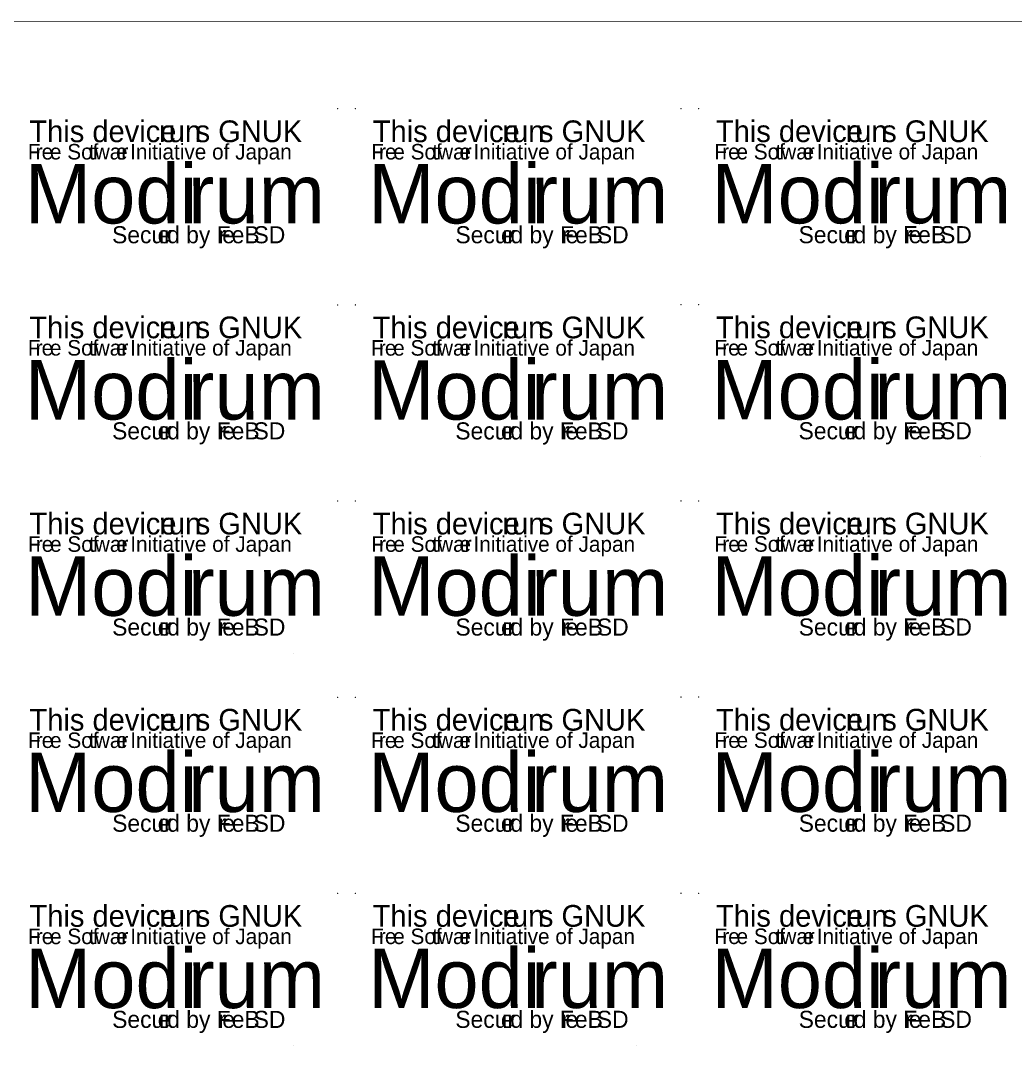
# Model space of a CAD drawing. Extents: x 2.8 to 52.6, y 3.8 to 33.1.
# Drawn here: x 13.96 to 27.86, y 18.45 to 33.1 of the extents above; entities that cross this region are included whole.
import ezdxf

# ---------------------------------------------------------------- set-up
doc = ezdxf.new("R2010")
doc.units = 0
doc.layers.get('0').update_dxf_attribs({"linetype": 'CONTINUOUS'})

msp = doc.modelspace()

# ---------------------------------------------------------------- linework, layer by layer
at = {"color": 0}
for points, const_width in [([(2.76839, 33.0951), (52.5942, 33.0951), (52.5942, 3.81342), (2.76839, 3.81342), (2.76839, 33.0951)], 0.00915), ([(18.3922, 31.8722), (18.3922, 31.8722), (18.3921, 31.8722), (18.3919, 31.8722), (18.3918, 31.8722), (18.3917, 31.8722), (18.3917, 31.8722), (18.3917, 31.8722), (18.3918, 31.8724), (18.3919, 31.8724), (18.3921, 31.8724), (18.3922, 31.8722), (18.3922, 31.8722)], 0.00217), ([(18.6378, 31.8722), (18.6378, 31.8722), (18.6376, 31.8722), (18.6376, 31.8722), (18.6376, 31.8722), (18.6376, 31.8722), (18.6376, 31.8722), (18.6376, 31.8722), (18.6376, 31.8724), (18.6376, 31.8724), (18.6376, 31.8724), (18.6378, 31.8722), (18.6378, 31.8722)], 0.00219), ([(18.6378, 31.8722), (18.6378, 31.8722), (18.6376, 31.8722), (18.6376, 31.8722), (18.6376, 31.8722), (18.6376, 31.8722), (18.6376, 31.8722), (18.6376, 31.8722), (18.6376, 31.8724), (18.6376, 31.8724), (18.6376, 31.8724), (18.6378, 31.8722), (18.6378, 31.8722)], 0.00219), ([(18.6393, 31.8722), (18.6393, 31.8722), (18.6392, 31.8722), (18.6392, 31.8722), (18.6392, 31.8722), (18.639, 31.8722), (18.639, 31.8722), (18.639, 31.8722), (18.6392, 31.8724), (18.6392, 31.8724), (18.6392, 31.8724), (18.6393, 31.8722), (18.6393, 31.8722)], 0.00219), ([(18.6393, 31.8722), (18.6393, 31.8722), (18.6392, 31.8722), (18.6392, 31.8722), (18.6392, 31.8722), (18.639, 31.8722), (18.639, 31.8722), (18.639, 31.8722), (18.6392, 31.8724), (18.6392, 31.8724), (18.6392, 31.8724), (18.6393, 31.8722), (18.6393, 31.8722)], 0.00219), ([(23.1889, 31.8733), (23.1889, 31.8733), (23.1887, 31.8732), (23.1886, 31.8732), (23.1885, 31.8732), (23.1883, 31.8733), (23.1883, 31.8733), (23.1883, 31.8733), (23.1885, 31.8733), (23.1886, 31.8733), (23.1887, 31.8733), (23.1889, 31.8733), (23.1889, 31.8733)], 0.00217), ([(23.436, 31.8733), (23.436, 31.8733), (23.4358, 31.8732), (23.4358, 31.8732), (23.4358, 31.8732), (23.4358, 31.8733), (23.4358, 31.8733), (23.4358, 31.8733), (23.4358, 31.8733), (23.4358, 31.8733), (23.4358, 31.8733), (23.436, 31.8733), (23.436, 31.8733)], 0.00219), ([(23.436, 31.8733), (23.436, 31.8733), (23.4358, 31.8732), (23.4358, 31.8732), (23.4358, 31.8732), (23.4358, 31.8733), (23.4358, 31.8733), (23.4358, 31.8733), (23.4358, 31.8733), (23.4358, 31.8733), (23.4358, 31.8733), (23.436, 31.8733), (23.436, 31.8733)], 0.00219), ([(17.7756, 29.7435), (17.7756, 29.7436), (17.7758, 29.7439), (17.776, 29.7439), (17.7761, 29.7439), (17.7765, 29.7436), (17.7765, 29.7435), (17.7765, 29.7433), (17.7761, 29.7429), (17.776, 29.7429), (17.7758, 29.7429), (17.7756, 29.7433), (17.7756, 29.7435)], 0.00217), ([(22.5753, 29.7435), (22.5753, 29.7436), (22.5756, 29.7439), (22.5757, 29.7439), (22.5758, 29.7439), (22.5763, 29.7436), (22.5763, 29.7435), (22.5763, 29.7433), (22.5758, 29.7429), (22.5757, 29.7429), (22.5756, 29.7429), (22.5753, 29.7433), (22.5753, 29.7435)], 0.00217), ([(27.3719, 29.7444), (27.3719, 29.7446), (27.3722, 29.745), (27.3725, 29.745), (27.3725, 29.745), (27.3729, 29.7446), (27.3729, 29.7444), (27.3729, 29.7443), (27.3725, 29.7439), (27.3725, 29.7439), (27.3722, 29.7439), (27.3719, 29.7443), (27.3719, 29.7444)], 0.00217), ([(18.3907, 29.1288), (18.3907, 29.1288), (18.3904, 29.1286), (18.3904, 29.1286), (18.3903, 29.1286), (18.3901, 29.1288), (18.3901, 29.1288), (18.3901, 29.1288), (18.3903, 29.1288), (18.3904, 29.1288), (18.3904, 29.1288), (18.3907, 29.1288), (18.3907, 29.1288)], 0.00217), ([(18.6378, 29.1288), (18.6378, 29.1288), (18.6376, 29.1286), (18.6376, 29.1286), (18.6376, 29.1286), (18.6376, 29.1288), (18.6376, 29.1288), (18.6376, 29.1288), (18.6376, 29.1288), (18.6376, 29.1288), (18.6376, 29.1288), (18.6378, 29.1288), (18.6378, 29.1288)], 0.00219), ([(18.6376, 29.1288), (18.6376, 29.1288), (18.6376, 29.1286), (18.6376, 29.1286), (18.6376, 29.1286), (18.6375, 29.1288), (18.6375, 29.1288), (18.6375, 29.1288), (18.6376, 29.1288), (18.6376, 29.1288), (18.6376, 29.1288), (18.6376, 29.1288), (18.6376, 29.1288)], 0.00219), ([(18.6376, 29.1288), (18.6376, 29.1288), (18.6376, 29.1286), (18.6376, 29.1286), (18.6376, 29.1286), (18.6375, 29.1288), (18.6375, 29.1288), (18.6375, 29.1288), (18.6376, 29.1288), (18.6376, 29.1288), (18.6376, 29.1288), (18.6376, 29.1288), (18.6376, 29.1288)], 0.00219), ([(18.6379, 29.1288), (18.6379, 29.1288), (18.6379, 29.1286), (18.6379, 29.1286), (18.6379, 29.1286), (18.6378, 29.1288), (18.6378, 29.1288), (18.6378, 29.1288), (18.6379, 29.1288), (18.6379, 29.1288), (18.6379, 29.1288), (18.6379, 29.1288), (18.6379, 29.1288)], 0.00219), ([(18.6379, 29.1288), (18.6379, 29.1288), (18.6379, 29.1286), (18.6379, 29.1286), (18.6379, 29.1286), (18.6378, 29.1288), (18.6378, 29.1288), (18.6378, 29.1288), (18.6379, 29.1288), (18.6379, 29.1288), (18.6379, 29.1288), (18.6379, 29.1288), (18.6379, 29.1288)], 0.00219), ([(23.1889, 29.1307), (23.1889, 29.1307), (23.1887, 29.1307), (23.1886, 29.1307), (23.1885, 29.1307), (23.1883, 29.1307), (23.1883, 29.1307), (23.1883, 29.1307), (23.1885, 29.1308), (23.1886, 29.1308), (23.1887, 29.1308), (23.1889, 29.1307), (23.1889, 29.1307)], 0.00217), ([(23.436, 29.1297), (23.436, 29.1297), (23.436, 29.1296), (23.436, 29.1296), (23.436, 29.1296), (23.4358, 29.1297), (23.4358, 29.1297), (23.4358, 29.1297), (23.436, 29.1297), (23.436, 29.1297), (23.436, 29.1297), (23.436, 29.1297), (23.436, 29.1297)], 0.00219), ([(23.436, 29.1297), (23.436, 29.1297), (23.436, 29.1296), (23.436, 29.1296), (23.436, 29.1296), (23.4358, 29.1297), (23.4358, 29.1297), (23.4358, 29.1297), (23.436, 29.1297), (23.436, 29.1297), (23.436, 29.1297), (23.436, 29.1297), (23.436, 29.1297)], 0.00219), ([(23.436, 29.1307), (23.436, 29.1307), (23.4358, 29.1306), (23.4358, 29.1306), (23.4358, 29.1306), (23.4358, 29.1307), (23.4358, 29.1307), (23.4358, 29.1307), (23.4358, 29.1308), (23.4358, 29.1308), (23.4358, 29.1308), (23.436, 29.1307), (23.436, 29.1307)], 0.00219), ([(23.436, 29.1307), (23.436, 29.1307), (23.4358, 29.1306), (23.4358, 29.1306), (23.4358, 29.1306), (23.4358, 29.1307), (23.4358, 29.1307), (23.4358, 29.1307), (23.4358, 29.1308), (23.4358, 29.1308), (23.4358, 29.1308), (23.436, 29.1307), (23.436, 29.1307)], 0.00219), ([(23.436, 29.1299), (23.436, 29.1299), (23.436, 29.1297), (23.436, 29.1297), (23.436, 29.1297), (23.4358, 29.1299), (23.4358, 29.1299), (23.4358, 29.1299), (23.436, 29.13), (23.436, 29.13), (23.436, 29.13), (23.436, 29.1299), (23.436, 29.1299)], 0.00219), ([(17.7756, 27.0008), (17.7756, 27.001), (17.7758, 27.0014), (17.776, 27.0014), (17.7761, 27.0014), (17.7765, 27.001), (17.7765, 27.0008), (17.7765, 27.0007), (17.7761, 27.0003), (17.776, 27.0003), (17.7758, 27.0003), (17.7756, 27.0007), (17.7756, 27.0008)], 0.00217), ([(22.5736, 26.9999), (22.5736, 27), (22.574, 27.0003), (22.5742, 27.0003), (22.5743, 27.0003), (22.5747, 27), (22.5747, 26.9999), (22.5747, 26.9997), (22.5743, 26.9993), (22.5742, 26.9993), (22.574, 26.9993), (22.5736, 26.9997), (22.5736, 26.9999)], 0.00217), ([(27.3719, 27.0018), (27.3719, 27.0019), (27.3722, 27.0024), (27.3725, 27.0024), (27.3725, 27.0024), (27.3729, 27.0019), (27.3729, 27.0018), (27.3729, 27.0018), (27.3725, 27.0014), (27.3725, 27.0014), (27.3722, 27.0014), (27.3719, 27.0018), (27.3719, 27.0018)], 0.00217), ([(18.3922, 26.3851), (18.3922, 26.3851), (18.3921, 26.385), (18.3919, 26.385), (18.3918, 26.385), (18.3917, 26.3851), (18.3917, 26.3851), (18.3917, 26.3851), (18.3918, 26.3851), (18.3919, 26.3851), (18.3921, 26.3851), (18.3922, 26.3851), (18.3922, 26.3851)], 0.00217), ([(18.6393, 26.385), (18.6393, 26.385), (18.6392, 26.385), (18.6392, 26.385), (18.6392, 26.385), (18.639, 26.385), (18.639, 26.385), (18.639, 26.3851), (18.6392, 26.3851), (18.6392, 26.3851), (18.6392, 26.3851), (18.6393, 26.3851), (18.6393, 26.385)], 0.00219), ([(18.6393, 26.385), (18.6393, 26.385), (18.6392, 26.385), (18.6392, 26.385), (18.6392, 26.385), (18.639, 26.385), (18.639, 26.385), (18.639, 26.3851), (18.6392, 26.3851), (18.6392, 26.3851), (18.6392, 26.3851), (18.6393, 26.3851), (18.6393, 26.385)], 0.00219), ([(23.1904, 26.3861), (23.1904, 26.3861), (23.1903, 26.386), (23.1903, 26.386), (23.1901, 26.386), (23.19, 26.3861), (23.19, 26.3861), (23.19, 26.3861), (23.1901, 26.3861), (23.1903, 26.3861), (23.1903, 26.3861), (23.1904, 26.3861), (23.1904, 26.3861)], 0.00217), ([(23.4375, 26.3861), (23.4375, 26.3861), (23.4374, 26.386), (23.4374, 26.386), (23.4374, 26.386), (23.4372, 26.3861), (23.4372, 26.3861), (23.4372, 26.3861), (23.4374, 26.3861), (23.4374, 26.3861), (23.4374, 26.3861), (23.4375, 26.3861), (23.4375, 26.3861)], 0.00219), ([(23.4375, 26.3861), (23.4375, 26.3861), (23.4374, 26.386), (23.4374, 26.386), (23.4374, 26.386), (23.4372, 26.3861), (23.4372, 26.3861), (23.4372, 26.3861), (23.4374, 26.3861), (23.4374, 26.3861), (23.4374, 26.3861), (23.4375, 26.3861), (23.4375, 26.3861)], 0.00219), ([(17.7771, 24.2562), (17.7771, 24.2564), (17.7774, 24.2567), (17.7775, 24.2567), (17.7776, 24.2567), (17.7781, 24.2564), (17.7781, 24.2562), (17.7781, 24.2561), (17.7776, 24.2557), (17.7775, 24.2557), (17.7774, 24.2557), (17.7771, 24.2561), (17.7771, 24.2562)], 0.00217), ([(22.5753, 24.2562), (22.5753, 24.2564), (22.5756, 24.2567), (22.5757, 24.2567), (22.5758, 24.2567), (22.5763, 24.2564), (22.5763, 24.2562), (22.5763, 24.2561), (22.5758, 24.2557), (22.5757, 24.2557), (22.5756, 24.2557), (22.5753, 24.2561), (22.5753, 24.2562)], 0.00217), ([(27.3735, 24.2572), (27.3735, 24.2574), (27.3738, 24.2578), (27.374, 24.2578), (27.374, 24.2578), (27.3744, 24.2574), (27.3744, 24.2572), (27.3744, 24.2571), (27.374, 24.2567), (27.374, 24.2567), (27.3738, 24.2567), (27.3735, 24.2571), (27.3735, 24.2572)], 0.00217), ([(18.3907, 23.6415), (18.3907, 23.6415), (18.3904, 23.6414), (18.3904, 23.6414), (18.3903, 23.6414), (18.3901, 23.6415), (18.3901, 23.6415), (18.3901, 23.6415), (18.3903, 23.6415), (18.3904, 23.6415), (18.3904, 23.6415), (18.3907, 23.6415), (18.3907, 23.6415)], 0.00217), ([(18.6376, 23.6415), (18.6376, 23.6415), (18.6376, 23.6414), (18.6376, 23.6414), (18.6376, 23.6414), (18.6375, 23.6415), (18.6375, 23.6415), (18.6375, 23.6415), (18.6376, 23.6415), (18.6376, 23.6415), (18.6376, 23.6415), (18.6376, 23.6415), (18.6376, 23.6415)], 0.00219), ([(18.6376, 23.6415), (18.6376, 23.6415), (18.6376, 23.6414), (18.6376, 23.6414), (18.6376, 23.6414), (18.6375, 23.6415), (18.6375, 23.6415), (18.6375, 23.6415), (18.6376, 23.6415), (18.6376, 23.6415), (18.6376, 23.6415), (18.6376, 23.6415), (18.6376, 23.6415)], 0.00219), ([(23.1904, 23.6425), (23.1904, 23.6425), (23.1903, 23.6424), (23.1903, 23.6424), (23.1901, 23.6424), (23.19, 23.6425), (23.19, 23.6425), (23.19, 23.6425), (23.1901, 23.6426), (23.1903, 23.6426), (23.1903, 23.6426), (23.1904, 23.6425), (23.1904, 23.6425)], 0.00217), ([(23.4375, 23.6425), (23.4375, 23.6425), (23.4374, 23.6424), (23.4374, 23.6424), (23.4374, 23.6424), (23.4372, 23.6425), (23.4372, 23.6425), (23.4372, 23.6425), (23.4374, 23.6426), (23.4374, 23.6426), (23.4374, 23.6426), (23.4375, 23.6425), (23.4375, 23.6425)], 0.00219), ([(23.4375, 23.6425), (23.4375, 23.6425), (23.4374, 23.6424), (23.4374, 23.6424), (23.4374, 23.6424), (23.4372, 23.6425), (23.4372, 23.6425), (23.4372, 23.6425), (23.4374, 23.6426), (23.4374, 23.6426), (23.4374, 23.6426), (23.4375, 23.6425), (23.4375, 23.6425)], 0.00219), ([(17.7771, 21.5126), (17.7771, 21.5128), (17.7774, 21.5132), (17.7775, 21.5132), (17.7776, 21.5132), (17.7781, 21.5128), (17.7781, 21.5126), (17.7781, 21.5125), (17.7776, 21.5121), (17.7775, 21.5121), (17.7774, 21.5121), (17.7771, 21.5125), (17.7771, 21.5126)], 0.00217), ([(22.5736, 21.5126), (22.5736, 21.5128), (22.574, 21.5132), (22.5742, 21.5132), (22.5743, 21.5132), (22.5747, 21.5128), (22.5747, 21.5126), (22.5747, 21.5125), (22.5743, 21.5121), (22.5742, 21.5121), (22.574, 21.5121), (22.5736, 21.5125), (22.5736, 21.5126)], 0.00217), ([(27.3735, 21.5136), (27.3735, 21.5138), (27.3738, 21.5142), (27.374, 21.5142), (27.374, 21.5142), (27.3744, 21.5138), (27.3744, 21.5136), (27.3744, 21.5135), (27.374, 21.5132), (27.374, 21.5132), (27.3738, 21.5132), (27.3735, 21.5135), (27.3735, 21.5136)], 0.00217), ([(18.3907, 20.8989), (18.3907, 20.8989), (18.3904, 20.8987), (18.3904, 20.8987), (18.3903, 20.8987), (18.3901, 20.8989), (18.3901, 20.8989), (18.3901, 20.8989), (18.3903, 20.8989), (18.3904, 20.8989), (18.3904, 20.8989), (18.3907, 20.8989), (18.3907, 20.8989)], 0.00217), ([(18.6376, 20.8987), (18.6376, 20.8987), (18.6376, 20.8987), (18.6376, 20.8987), (18.6376, 20.8987), (18.6375, 20.8987), (18.6375, 20.8987), (18.6375, 20.8987), (18.6376, 20.8989), (18.6376, 20.8989), (18.6376, 20.8989), (18.6376, 20.8987), (18.6376, 20.8987)], 0.00219), ([(18.6376, 20.8987), (18.6376, 20.8987), (18.6376, 20.8987), (18.6376, 20.8987), (18.6376, 20.8987), (18.6375, 20.8987), (18.6375, 20.8987), (18.6375, 20.8987), (18.6376, 20.8989), (18.6376, 20.8989), (18.6376, 20.8989), (18.6376, 20.8987), (18.6376, 20.8987)], 0.00219), ([(23.1904, 20.8989), (23.1904, 20.8989), (23.1903, 20.8987), (23.1903, 20.8987), (23.1901, 20.8987), (23.19, 20.8989), (23.19, 20.8989), (23.19, 20.8989), (23.1901, 20.8989), (23.1903, 20.8989), (23.1903, 20.8989), (23.1904, 20.8989), (23.1904, 20.8989)], 0.00217), ([(23.4375, 20.8987), (23.4375, 20.8987), (23.4374, 20.8987), (23.4374, 20.8987), (23.4374, 20.8987), (23.4372, 20.8987), (23.4372, 20.8987), (23.4372, 20.8987), (23.4374, 20.8989), (23.4374, 20.8989), (23.4374, 20.8989), (23.4375, 20.8987), (23.4375, 20.8987)], 0.00219), ([(23.4375, 20.8987), (23.4375, 20.8987), (23.4374, 20.8987), (23.4374, 20.8987), (23.4374, 20.8987), (23.4372, 20.8987), (23.4372, 20.8987), (23.4372, 20.8987), (23.4374, 20.8989), (23.4374, 20.8989), (23.4374, 20.8989), (23.4375, 20.8987), (23.4375, 20.8987)], 0.00219), ([(17.7771, 18.769), (17.7771, 18.7692), (17.7774, 18.7696), (17.7775, 18.7696), (17.7776, 18.7696), (17.7781, 18.7692), (17.7781, 18.769), (17.7781, 18.7689), (17.7776, 18.7686), (17.7775, 18.7686), (17.7774, 18.7686), (17.7771, 18.7689), (17.7771, 18.769)], 0.00217), ([(22.5736, 18.77), (22.5736, 18.7701), (22.574, 18.7706), (22.5742, 18.7706), (22.5743, 18.7706), (22.5747, 18.7701), (22.5747, 18.77), (22.5747, 18.7699), (22.5743, 18.7694), (22.5742, 18.7694), (22.574, 18.7694), (22.5736, 18.7699), (22.5736, 18.77)], 0.00217), ([(27.3735, 18.77), (27.3735, 18.7701), (27.3738, 18.7706), (27.374, 18.7706), (27.374, 18.7706), (27.3744, 18.7701), (27.3744, 18.77), (27.3744, 18.7699), (27.374, 18.7694), (27.374, 18.7694), (27.3738, 18.7694), (27.3735, 18.7699), (27.3735, 18.77)], 0.00217)]:
    msp.add_lwpolyline(points, close=True, dxfattribs=dict(at, const_width=const_width))
at = {"color": 7}
for points in [[(18.3922, 31.8722), (18.3922, 31.8722), (18.3921, 31.8722), (18.3919, 31.8722), (18.3918, 31.8722), (18.3917, 31.8722), (18.3917, 31.8722), (18.3917, 31.8722), (18.3918, 31.8724), (18.3919, 31.8724), (18.3921, 31.8724), (18.3922, 31.8722), (18.3922, 31.8722)], [(18.6378, 31.8722), (18.6378, 31.8722), (18.6376, 31.8722), (18.6376, 31.8722), (18.6376, 31.8722), (18.6376, 31.8722), (18.6376, 31.8722), (18.6376, 31.8722), (18.6376, 31.8724), (18.6376, 31.8724), (18.6376, 31.8724), (18.6378, 31.8722), (18.6378, 31.8722)], [(18.6378, 31.8722), (18.6378, 31.8722), (18.6376, 31.8722), (18.6376, 31.8722), (18.6376, 31.8722), (18.6376, 31.8722), (18.6376, 31.8722), (18.6376, 31.8722), (18.6376, 31.8724), (18.6376, 31.8724), (18.6376, 31.8724), (18.6378, 31.8722), (18.6378, 31.8722)], [(18.6393, 31.8722), (18.6393, 31.8722), (18.6392, 31.8722), (18.6392, 31.8722), (18.6392, 31.8722), (18.639, 31.8722), (18.639, 31.8722), (18.639, 31.8722), (18.6392, 31.8724), (18.6392, 31.8724), (18.6392, 31.8724), (18.6393, 31.8722), (18.6393, 31.8722)], [(18.6393, 31.8722), (18.6393, 31.8722), (18.6392, 31.8722), (18.6392, 31.8722), (18.6392, 31.8722), (18.639, 31.8722), (18.639, 31.8722), (18.639, 31.8722), (18.6392, 31.8724), (18.6392, 31.8724), (18.6392, 31.8724), (18.6393, 31.8722), (18.6393, 31.8722)], [(23.1889, 31.8733), (23.1889, 31.8733), (23.1887, 31.8732), (23.1886, 31.8732), (23.1885, 31.8732), (23.1883, 31.8733), (23.1883, 31.8733), (23.1883, 31.8733), (23.1885, 31.8733), (23.1886, 31.8733), (23.1887, 31.8733), (23.1889, 31.8733), (23.1889, 31.8733)], [(23.436, 31.8733), (23.436, 31.8733), (23.4358, 31.8732), (23.4358, 31.8732), (23.4358, 31.8732), (23.4358, 31.8733), (23.4358, 31.8733), (23.4358, 31.8733), (23.4358, 31.8733), (23.4358, 31.8733), (23.4358, 31.8733), (23.436, 31.8733), (23.436, 31.8733)], [(23.436, 31.8733), (23.436, 31.8733), (23.4358, 31.8732), (23.4358, 31.8732), (23.4358, 31.8732), (23.4358, 31.8733), (23.4358, 31.8733), (23.4358, 31.8733), (23.4358, 31.8733), (23.4358, 31.8733), (23.4358, 31.8733), (23.436, 31.8733), (23.436, 31.8733)], [(18.3907, 29.1288), (18.3907, 29.1288), (18.3904, 29.1286), (18.3904, 29.1286), (18.3903, 29.1286), (18.3901, 29.1288), (18.3901, 29.1288), (18.3901, 29.1288), (18.3903, 29.1288), (18.3904, 29.1288), (18.3904, 29.1288), (18.3907, 29.1288), (18.3907, 29.1288)], [(18.6376, 29.1288), (18.6376, 29.1288), (18.6376, 29.1286), (18.6376, 29.1286), (18.6376, 29.1286), (18.6375, 29.1288), (18.6375, 29.1288), (18.6375, 29.1288), (18.6376, 29.1288), (18.6376, 29.1288), (18.6376, 29.1288), (18.6376, 29.1288), (18.6376, 29.1288)], [(18.6376, 29.1288), (18.6376, 29.1288), (18.6376, 29.1286), (18.6376, 29.1286), (18.6376, 29.1286), (18.6375, 29.1288), (18.6375, 29.1288), (18.6375, 29.1288), (18.6376, 29.1288), (18.6376, 29.1288), (18.6376, 29.1288), (18.6376, 29.1288), (18.6376, 29.1288)], [(18.6378, 29.1288), (18.6378, 29.1288), (18.6376, 29.1286), (18.6376, 29.1286), (18.6376, 29.1286), (18.6376, 29.1288), (18.6376, 29.1288), (18.6376, 29.1288), (18.6376, 29.1288), (18.6376, 29.1288), (18.6376, 29.1288), (18.6378, 29.1288), (18.6378, 29.1288)], [(18.6379, 29.1288), (18.6379, 29.1288), (18.6379, 29.1286), (18.6379, 29.1286), (18.6379, 29.1286), (18.6378, 29.1288), (18.6378, 29.1288), (18.6378, 29.1288), (18.6379, 29.1288), (18.6379, 29.1288), (18.6379, 29.1288), (18.6379, 29.1288), (18.6379, 29.1288)], [(18.6379, 29.1288), (18.6379, 29.1288), (18.6379, 29.1286), (18.6379, 29.1286), (18.6379, 29.1286), (18.6378, 29.1288), (18.6378, 29.1288), (18.6378, 29.1288), (18.6379, 29.1288), (18.6379, 29.1288), (18.6379, 29.1288), (18.6379, 29.1288), (18.6379, 29.1288)], [(23.1889, 29.1307), (23.1889, 29.1307), (23.1887, 29.1307), (23.1886, 29.1307), (23.1885, 29.1307), (23.1883, 29.1307), (23.1883, 29.1307), (23.1883, 29.1307), (23.1885, 29.1308), (23.1886, 29.1308), (23.1887, 29.1308), (23.1889, 29.1307), (23.1889, 29.1307)], [(23.436, 29.1307), (23.436, 29.1307), (23.4358, 29.1306), (23.4358, 29.1306), (23.4358, 29.1306), (23.4358, 29.1307), (23.4358, 29.1307), (23.4358, 29.1307), (23.4358, 29.1308), (23.4358, 29.1308), (23.4358, 29.1308), (23.436, 29.1307), (23.436, 29.1307)], [(23.436, 29.1307), (23.436, 29.1307), (23.4358, 29.1306), (23.4358, 29.1306), (23.4358, 29.1306), (23.4358, 29.1307), (23.4358, 29.1307), (23.4358, 29.1307), (23.4358, 29.1308), (23.4358, 29.1308), (23.4358, 29.1308), (23.436, 29.1307), (23.436, 29.1307)], [(23.436, 29.1299), (23.436, 29.1299), (23.436, 29.1297), (23.436, 29.1297), (23.436, 29.1297), (23.4358, 29.1299), (23.4358, 29.1299), (23.4358, 29.1299), (23.436, 29.13), (23.436, 29.13), (23.436, 29.13), (23.436, 29.1299), (23.436, 29.1299)], [(23.436, 29.1297), (23.436, 29.1297), (23.436, 29.1296), (23.436, 29.1296), (23.436, 29.1296), (23.4358, 29.1297), (23.4358, 29.1297), (23.4358, 29.1297), (23.436, 29.1297), (23.436, 29.1297), (23.436, 29.1297), (23.436, 29.1297), (23.436, 29.1297)], [(23.436, 29.1297), (23.436, 29.1297), (23.436, 29.1296), (23.436, 29.1296), (23.436, 29.1296), (23.4358, 29.1297), (23.4358, 29.1297), (23.4358, 29.1297), (23.436, 29.1297), (23.436, 29.1297), (23.436, 29.1297), (23.436, 29.1297), (23.436, 29.1297)], [(18.3922, 26.3851), (18.3922, 26.3851), (18.3921, 26.385), (18.3919, 26.385), (18.3918, 26.385), (18.3917, 26.3851), (18.3917, 26.3851), (18.3917, 26.3851), (18.3918, 26.3851), (18.3919, 26.3851), (18.3921, 26.3851), (18.3922, 26.3851), (18.3922, 26.3851)], [(18.6393, 26.385), (18.6393, 26.385), (18.6392, 26.385), (18.6392, 26.385), (18.6392, 26.385), (18.639, 26.385), (18.639, 26.385), (18.639, 26.3851), (18.6392, 26.3851), (18.6392, 26.3851), (18.6392, 26.3851), (18.6393, 26.3851), (18.6393, 26.385)], [(18.6393, 26.385), (18.6393, 26.385), (18.6392, 26.385), (18.6392, 26.385), (18.6392, 26.385), (18.639, 26.385), (18.639, 26.385), (18.639, 26.3851), (18.6392, 26.3851), (18.6392, 26.3851), (18.6392, 26.3851), (18.6393, 26.3851), (18.6393, 26.385)], [(23.1904, 26.3861), (23.1904, 26.3861), (23.1903, 26.386), (23.1903, 26.386), (23.1901, 26.386), (23.19, 26.3861), (23.19, 26.3861), (23.19, 26.3861), (23.1901, 26.3861), (23.1903, 26.3861), (23.1903, 26.3861), (23.1904, 26.3861), (23.1904, 26.3861)], [(23.4375, 26.3861), (23.4375, 26.3861), (23.4374, 26.386), (23.4374, 26.386), (23.4374, 26.386), (23.4372, 26.3861), (23.4372, 26.3861), (23.4372, 26.3861), (23.4374, 26.3861), (23.4374, 26.3861), (23.4374, 26.3861), (23.4375, 26.3861), (23.4375, 26.3861)], [(23.4375, 26.3861), (23.4375, 26.3861), (23.4374, 26.386), (23.4374, 26.386), (23.4374, 26.386), (23.4372, 26.3861), (23.4372, 26.3861), (23.4372, 26.3861), (23.4374, 26.3861), (23.4374, 26.3861), (23.4374, 26.3861), (23.4375, 26.3861), (23.4375, 26.3861)], [(18.3907, 23.6415), (18.3907, 23.6415), (18.3904, 23.6414), (18.3904, 23.6414), (18.3903, 23.6414), (18.3901, 23.6415), (18.3901, 23.6415), (18.3901, 23.6415), (18.3903, 23.6415), (18.3904, 23.6415), (18.3904, 23.6415), (18.3907, 23.6415), (18.3907, 23.6415)], [(18.6376, 23.6415), (18.6376, 23.6415), (18.6376, 23.6414), (18.6376, 23.6414), (18.6376, 23.6414), (18.6375, 23.6415), (18.6375, 23.6415), (18.6375, 23.6415), (18.6376, 23.6415), (18.6376, 23.6415), (18.6376, 23.6415), (18.6376, 23.6415), (18.6376, 23.6415)], [(18.6376, 23.6415), (18.6376, 23.6415), (18.6376, 23.6414), (18.6376, 23.6414), (18.6376, 23.6414), (18.6375, 23.6415), (18.6375, 23.6415), (18.6375, 23.6415), (18.6376, 23.6415), (18.6376, 23.6415), (18.6376, 23.6415), (18.6376, 23.6415), (18.6376, 23.6415)], [(23.1904, 23.6425), (23.1904, 23.6425), (23.1903, 23.6424), (23.1903, 23.6424), (23.1901, 23.6424), (23.19, 23.6425), (23.19, 23.6425), (23.19, 23.6425), (23.1901, 23.6426), (23.1903, 23.6426), (23.1903, 23.6426), (23.1904, 23.6425), (23.1904, 23.6425)], [(23.4375, 23.6425), (23.4375, 23.6425), (23.4374, 23.6424), (23.4374, 23.6424), (23.4374, 23.6424), (23.4372, 23.6425), (23.4372, 23.6425), (23.4372, 23.6425), (23.4374, 23.6426), (23.4374, 23.6426), (23.4374, 23.6426), (23.4375, 23.6425), (23.4375, 23.6425)], [(23.4375, 23.6425), (23.4375, 23.6425), (23.4374, 23.6424), (23.4374, 23.6424), (23.4374, 23.6424), (23.4372, 23.6425), (23.4372, 23.6425), (23.4372, 23.6425), (23.4374, 23.6426), (23.4374, 23.6426), (23.4374, 23.6426), (23.4375, 23.6425), (23.4375, 23.6425)], [(18.3907, 20.8989), (18.3907, 20.8989), (18.3904, 20.8987), (18.3904, 20.8987), (18.3903, 20.8987), (18.3901, 20.8989), (18.3901, 20.8989), (18.3901, 20.8989), (18.3903, 20.8989), (18.3904, 20.8989), (18.3904, 20.8989), (18.3907, 20.8989), (18.3907, 20.8989)], [(18.6376, 20.8987), (18.6376, 20.8987), (18.6376, 20.8987), (18.6376, 20.8987), (18.6376, 20.8987), (18.6375, 20.8987), (18.6375, 20.8987), (18.6375, 20.8987), (18.6376, 20.8989), (18.6376, 20.8989), (18.6376, 20.8989), (18.6376, 20.8987), (18.6376, 20.8987)], [(18.6376, 20.8987), (18.6376, 20.8987), (18.6376, 20.8987), (18.6376, 20.8987), (18.6376, 20.8987), (18.6375, 20.8987), (18.6375, 20.8987), (18.6375, 20.8987), (18.6376, 20.8989), (18.6376, 20.8989), (18.6376, 20.8989), (18.6376, 20.8987), (18.6376, 20.8987)], [(23.1904, 20.8989), (23.1904, 20.8989), (23.1903, 20.8987), (23.1903, 20.8987), (23.1901, 20.8987), (23.19, 20.8989), (23.19, 20.8989), (23.19, 20.8989), (23.1901, 20.8989), (23.1903, 20.8989), (23.1903, 20.8989), (23.1904, 20.8989), (23.1904, 20.8989)], [(23.4375, 20.8987), (23.4375, 20.8987), (23.4374, 20.8987), (23.4374, 20.8987), (23.4374, 20.8987), (23.4372, 20.8987), (23.4372, 20.8987), (23.4372, 20.8987), (23.4374, 20.8989), (23.4374, 20.8989), (23.4374, 20.8989), (23.4375, 20.8987), (23.4375, 20.8987)], [(23.4375, 20.8987), (23.4375, 20.8987), (23.4374, 20.8987), (23.4374, 20.8987), (23.4374, 20.8987), (23.4372, 20.8987), (23.4372, 20.8987), (23.4372, 20.8987), (23.4374, 20.8989), (23.4374, 20.8989), (23.4374, 20.8989), (23.4375, 20.8987), (23.4375, 20.8987)]]:
    msp.add_lwpolyline(points, close=True, dxfattribs=at)

# ---------------------------------------------------------------- texts
at = {"color": 0}
for s, height, p in [('This device ', 0.303822, (14.0817, 31.4042)), ('run', 0.303822, (15.8942, 31.4042)), ('s GNUK', 0.303822, (16.4051, 31.4042)), ('This device ', 0.303822, (18.8814, 31.4042)), ('run', 0.303822, (20.6939, 31.4042)), ('s GNUK', 0.303822, (21.2049, 31.4042)), ('This device ', 0.303822, (23.6781, 31.4053)), ('run', 0.303822, (25.4906, 31.4053)), ('s GNUK', 0.303822, (26.0015, 31.4053)), ('F', 0.21701, (14.0599, 31.1618)), ('e Sof', 0.217011, (14.369, 31.1618)), ('twar', 0.217011, (14.9144, 31.1618)), (' Initiative of Japan', 0.217011, (15.4096, 31.1618)), ('F', 0.21701, (18.8596, 31.1618)), ('e Sof', 0.217011, (19.1688, 31.1618)), ('twar', 0.217011, (19.7142, 31.1618)), (' Initiative of Japan', 0.217011, (20.2093, 31.1618)), ('F', 0.21701, (23.6563, 31.1628)), ('e Sof', 0.217011, (23.9654, 31.1628)), ('twar', 0.217011, (24.5108, 31.1628)), (' Initiative of Japan', 0.217011, (25.006, 31.1628)), ('r', 0.21701, (14.1692, 31.1618)), ('e', 0.21701, (14.2528, 31.1618)), ('e', 0.21701, (15.2931, 31.1618)), ('r', 0.21701, (18.9689, 31.1618)), ('e', 0.21701, (19.0525, 31.1618)), ('e', 0.21701, (20.0928, 31.1618)), ('r', 0.21701, (23.7656, 31.1628)), ('e', 0.21701, (23.8492, 31.1628)), ('e', 0.21701, (24.8894, 31.1628)), ('Modi', 0.830817, (14.0194, 30.2675)), ('Modi', 0.830817, (18.8192, 30.2675)), ('Modi', 0.830817, (23.6158, 30.2686)), ('rum', 0.830817, (16.2988, 30.2675)), ('rum', 0.830817, (21.0986, 30.2675)), ('rum', 0.830817, (25.8953, 30.2686)), ('Secur', 0.238718, (15.2375, 29.99)), ('e', 0.23872, (15.8743, 29.99)), ('d by F', 0.238718, (16.0071, 29.99)), ('r', 0.23872, (16.7236, 29.99)), ('e', 0.23872, (16.7767, 29.99)), ('eB', 0.238718, (16.9092, 29.99)), ('SD', 0.238718, (17.2156, 29.99)), ('Secur', 0.238718, (20.0372, 29.99)), ('e', 0.23872, (20.674, 29.99)), ('d by F', 0.238718, (20.8068, 29.99)), ('r', 0.23872, (21.5233, 29.99)), ('e', 0.23872, (21.5764, 29.99)), ('eB', 0.238718, (21.7089, 29.99)), ('SD', 0.238718, (22.0153, 29.99)), ('Secur', 0.238718, (24.8339, 29.991)), ('e', 0.23872, (25.4707, 29.991)), ('d by F', 0.238718, (25.6035, 29.991)), ('r', 0.23872, (26.32, 29.991)), ('e', 0.23872, (26.3731, 29.991)), ('eB', 0.238718, (26.5056, 29.991)), ('SD', 0.238718, (26.8119, 29.991)), ('This device ', 0.303822, (14.0817, 28.6617)), ('run', 0.303822, (15.8942, 28.6617)), ('s GNUK', 0.303822, (16.4051, 28.6617)), ('This device ', 0.303822, (18.8799, 28.6606)), ('run', 0.303822, (20.6924, 28.6606)), ('s GNUK', 0.303822, (21.2033, 28.6606)), ('This device ', 0.303822, (23.6781, 28.6626)), ('run', 0.303822, (25.4906, 28.6626)), ('s GNUK', 0.303822, (26.0015, 28.6626)), ('F', 0.21701, (14.0599, 28.4193)), ('r', 0.21701, (14.1692, 28.4193)), ('e', 0.21701, (14.2528, 28.4193)), ('e Sof', 0.217011, (14.369, 28.4193)), ('twar', 0.217011, (14.9144, 28.4193)), ('e', 0.21701, (15.2931, 28.4193)), (' Initiative of Japan', 0.217011, (15.4096, 28.4193)), ('F', 0.21701, (18.8581, 28.4182)), ('r', 0.21701, (18.9674, 28.4182)), ('e', 0.21701, (19.051, 28.4182)), ('e Sof', 0.217011, (19.1672, 28.4182)), ('twar', 0.217011, (19.7126, 28.4182)), ('e', 0.21701, (20.0912, 28.4182)), (' Initiative of Japan', 0.217011, (20.2078, 28.4182)), ('F', 0.21701, (23.6563, 28.4203)), ('r', 0.21701, (23.7656, 28.4203)), ('e', 0.21701, (23.8492, 28.4203)), ('e Sof', 0.217011, (23.9654, 28.4203)), ('twar', 0.217011, (24.5108, 28.4203)), ('e', 0.21701, (24.8894, 28.4203)), (' Initiative of Japan', 0.217011, (25.006, 28.4203)), ('Modi', 0.830817, (14.0194, 27.525)), ('Modi', 0.830817, (18.8176, 27.5239)), ('Modi', 0.830817, (23.6158, 27.526)), ('rum', 0.830817, (16.2988, 27.525)), ('rum', 0.830817, (21.0969, 27.5239)), ('rum', 0.830817, (25.8953, 27.526)), ('Secur', 0.238718, (15.2375, 27.2474)), ('e', 0.23872, (15.8743, 27.2474)), ('d by F', 0.238718, (16.0071, 27.2474)), ('r', 0.23872, (16.7236, 27.2474)), ('e', 0.23872, (16.7767, 27.2474)), ('eB', 0.238718, (16.9092, 27.2474)), ('SD', 0.238718, (17.2156, 27.2474)), ('Secur', 0.238718, (20.0357, 27.2464)), ('e', 0.23872, (20.6725, 27.2464)), ('d by F', 0.238718, (20.8053, 27.2464)), ('r', 0.23872, (21.5218, 27.2464)), ('e', 0.23872, (21.5749, 27.2464)), ('eB', 0.238718, (21.7074, 27.2464)), ('SD', 0.238718, (22.0136, 27.2464)), ('Secur', 0.238718, (24.8339, 27.2485)), ('e', 0.23872, (25.4707, 27.2485)), ('d by F', 0.238718, (25.6035, 27.2485)), ('r', 0.23872, (26.32, 27.2485)), ('e', 0.23872, (26.3731, 27.2485)), ('eB', 0.238718, (26.5056, 27.2485)), ('SD', 0.238718, (26.8119, 27.2485)), ('This device ', 0.303822, (14.0832, 25.9171)), ('s GNUK', 0.303822, (16.4067, 25.9171)), ('This device ', 0.303822, (18.8814, 25.9171)), ('s GNUK', 0.303822, (21.2049, 25.9171)), ('This device ', 0.303822, (23.6796, 25.9181)), ('s GNUK', 0.303822, (26.0031, 25.9181)), ('run', 0.303822, (15.8957, 25.9171)), ('run', 0.303822, (20.6939, 25.9171)), ('run', 0.303822, (25.4922, 25.9181)), ('F', 0.21701, (14.0614, 25.6746)), ('r', 0.21701, (14.1707, 25.6746)), ('e', 0.21701, (14.2543, 25.6746)), ('e Sof', 0.217011, (14.3706, 25.6746)), ('twar', 0.217011, (14.916, 25.6746)), ('e', 0.21701, (15.2946, 25.6746)), (' Initiative of Japan', 0.217011, (15.4111, 25.6746)), ('F', 0.21701, (18.8596, 25.6746)), ('r', 0.21701, (18.9689, 25.6746)), ('e', 0.21701, (19.0525, 25.6746)), ('e Sof', 0.217011, (19.1688, 25.6746)), ('twar', 0.217011, (19.7142, 25.6746)), ('e', 0.21701, (20.0928, 25.6746)), (' Initiative of Japan', 0.217011, (20.2093, 25.6746)), ('F', 0.21701, (23.6578, 25.6757)), ('r', 0.21701, (23.7672, 25.6757)), ('e', 0.21701, (23.8507, 25.6757)), ('e Sof', 0.217011, (23.9671, 25.6757)), ('twar', 0.217011, (24.5125, 25.6757)), ('e', 0.21701, (24.891, 25.6757)), (' Initiative of Japan', 0.217011, (25.0075, 25.6757)), ('Modi', 0.830817, (14.021, 24.7803)), ('Modi', 0.830817, (18.8192, 24.7803)), ('Modi', 0.830817, (23.6174, 24.7814)), ('rum', 0.830817, (16.3003, 24.7803)), ('rum', 0.830817, (21.0986, 24.7803)), ('rum', 0.830817, (25.8968, 24.7814)), ('d by F', 0.238718, (16.0086, 24.5028)), ('d by F', 0.238718, (20.8068, 24.5028)), ('d by F', 0.238718, (25.6051, 24.5038)), ('Secur', 0.238718, (15.239, 24.5028)), ('e', 0.23872, (15.8758, 24.5028)), ('r', 0.23872, (16.7251, 24.5028)), ('e', 0.23872, (16.7782, 24.5028)), ('eB', 0.238718, (16.9107, 24.5028)), ('SD', 0.238718, (17.2169, 24.5028)), ('Secur', 0.238718, (20.0372, 24.5028)), ('e', 0.23872, (20.674, 24.5028)), ('r', 0.23872, (21.5233, 24.5028)), ('e', 0.23872, (21.5764, 24.5028)), ('eB', 0.238718, (21.7089, 24.5028)), ('SD', 0.238718, (22.0153, 24.5028)), ('Secur', 0.238718, (24.8356, 24.5038)), ('e', 0.23872, (25.4724, 24.5038)), ('r', 0.23872, (26.3217, 24.5038)), ('e', 0.23872, (26.3746, 24.5038)), ('eB', 0.238718, (26.5072, 24.5038)), ('SD', 0.238718, (26.8135, 24.5038)), ('This device ', 0.303822, (14.0832, 23.1735)), ('s GNUK', 0.303822, (16.4067, 23.1735)), ('This device ', 0.303822, (18.8799, 23.1735)), ('s GNUK', 0.303822, (21.2033, 23.1735)), ('This device ', 0.303822, (23.6796, 23.1744)), ('s GNUK', 0.303822, (26.0031, 23.1744)), ('run', 0.303822, (15.8957, 23.1735)), ('run', 0.303822, (20.6924, 23.1735)), ('run', 0.303822, (25.4922, 23.1744)), ('F', 0.21701, (14.0614, 22.931)), ('e Sof', 0.217011, (14.3706, 22.931)), (' Initiative of Japan', 0.217011, (15.4111, 22.931)), ('F', 0.21701, (18.8581, 22.931)), ('e Sof', 0.217011, (19.1672, 22.931)), (' Initiative of Japan', 0.217011, (20.2078, 22.931)), ('F', 0.21701, (23.6578, 22.9321)), ('e Sof', 0.217011, (23.9671, 22.9321)), (' Initiative of Japan', 0.217011, (25.0075, 22.9321)), ('r', 0.21701, (14.1707, 22.931)), ('e', 0.21701, (14.2543, 22.931)), ('twar', 0.217011, (14.916, 22.931)), ('e', 0.21701, (15.2946, 22.931)), ('r', 0.21701, (18.9674, 22.931)), ('e', 0.21701, (19.051, 22.931)), ('twar', 0.217011, (19.7126, 22.931)), ('e', 0.21701, (20.0912, 22.931)), ('r', 0.21701, (23.7672, 22.9321)), ('e', 0.21701, (23.8507, 22.9321)), ('twar', 0.217011, (24.5125, 22.9321)), ('e', 0.21701, (24.891, 22.9321)), ('Modi', 0.830817, (14.021, 22.0367)), ('Modi', 0.830817, (18.8176, 22.0367)), ('Modi', 0.830817, (23.6174, 22.0378)), ('rum', 0.830817, (16.3003, 22.0367)), ('rum', 0.830817, (21.0969, 22.0367)), ('rum', 0.830817, (25.8968, 22.0378)), ('Secur', 0.238718, (15.239, 21.7592)), ('d by F', 0.238718, (16.0086, 21.7592)), ('eB', 0.238718, (16.9107, 21.7592)), ('SD', 0.238718, (17.2169, 21.7592)), ('Secur', 0.238718, (20.0357, 21.7592)), ('d by F', 0.238718, (20.8053, 21.7592)), ('eB', 0.238718, (21.7074, 21.7592)), ('SD', 0.238718, (22.0136, 21.7592)), ('Secur', 0.238718, (24.8356, 21.7601)), ('d by F', 0.238718, (25.6051, 21.7601)), ('eB', 0.238718, (26.5072, 21.7601)), ('SD', 0.238718, (26.8135, 21.7601)), ('e', 0.23872, (15.8758, 21.7592)), ('r', 0.23872, (16.7251, 21.7592)), ('e', 0.23872, (16.7782, 21.7592)), ('e', 0.23872, (20.6725, 21.7592)), ('r', 0.23872, (21.5218, 21.7592)), ('e', 0.23872, (21.5749, 21.7592)), ('e', 0.23872, (25.4724, 21.7601)), ('r', 0.23872, (26.3217, 21.7601)), ('e', 0.23872, (26.3746, 21.7601)), ('This device ', 0.303822, (14.0832, 20.4299)), ('run', 0.303822, (15.8957, 20.4299)), ('s GNUK', 0.303822, (16.4067, 20.4299)), ('This device ', 0.303822, (18.8799, 20.4308)), ('run', 0.303822, (20.6924, 20.4308)), ('s GNUK', 0.303822, (21.2033, 20.4308)), ('This device ', 0.303822, (23.6796, 20.4308)), ('run', 0.303822, (25.4922, 20.4308)), ('s GNUK', 0.303822, (26.0031, 20.4308)), ('F', 0.21701, (14.0614, 20.1875)), ('r', 0.21701, (14.1707, 20.1875)), ('e', 0.21701, (14.2543, 20.1875)), ('e Sof', 0.217011, (14.3706, 20.1875)), ('twar', 0.217011, (14.916, 20.1875)), ('e', 0.21701, (15.2946, 20.1875)), (' Initiative of Japan', 0.217011, (15.4111, 20.1875)), ('F', 0.21701, (18.8581, 20.1883)), ('r', 0.21701, (18.9674, 20.1883)), ('e', 0.21701, (19.051, 20.1883)), ('e Sof', 0.217011, (19.1672, 20.1883)), ('twar', 0.217011, (19.7126, 20.1883)), ('e', 0.21701, (20.0912, 20.1883)), (' Initiative of Japan', 0.217011, (20.2078, 20.1883)), ('F', 0.21701, (23.6578, 20.1883)), ('r', 0.21701, (23.7672, 20.1883)), ('e', 0.21701, (23.8507, 20.1883)), ('e Sof', 0.217011, (23.9671, 20.1883)), ('twar', 0.217011, (24.5125, 20.1883)), ('e', 0.21701, (24.891, 20.1883)), (' Initiative of Japan', 0.217011, (25.0075, 20.1883)), ('Modi', 0.830817, (14.021, 19.2932)), ('Modi', 0.830817, (18.8176, 19.2942)), ('Modi', 0.830817, (23.6174, 19.2942)), ('rum', 0.830817, (16.3003, 19.2932)), ('rum', 0.830817, (21.0969, 19.2942)), ('rum', 0.830817, (25.8968, 19.2942)), ('Secur', 0.238718, (15.239, 19.0156)), ('e', 0.23872, (15.8758, 19.0156)), ('d by F', 0.238718, (16.0086, 19.0156)), ('r', 0.23872, (16.7251, 19.0156)), ('e', 0.23872, (16.7782, 19.0156)), ('eB', 0.238718, (16.9107, 19.0156)), ('SD', 0.238718, (17.2169, 19.0156)), ('Secur', 0.238718, (20.0357, 19.0165)), ('e', 0.23872, (20.6725, 19.0165)), ('d by F', 0.238718, (20.8053, 19.0165)), ('r', 0.23872, (21.5218, 19.0165)), ('e', 0.23872, (21.5749, 19.0165)), ('eB', 0.238718, (21.7074, 19.0165)), ('SD', 0.238718, (22.0136, 19.0165)), ('Secur', 0.238718, (24.8356, 19.0165)), ('e', 0.23872, (25.4724, 19.0165)), ('d by F', 0.238718, (25.6051, 19.0165)), ('r', 0.23872, (26.3217, 19.0165)), ('e', 0.23872, (26.3746, 19.0165)), ('eB', 0.238718, (26.5072, 19.0165)), ('SD', 0.238718, (26.8135, 19.0165))]:
    msp.add_text(s, height=height, dxfattribs=at).set_placement(p)

doc.saveas('drawing.dxf')
